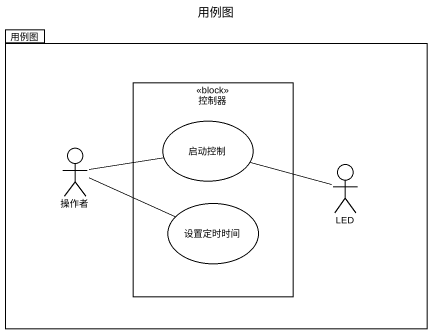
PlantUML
@startuml
title 用例图
package 用例图 {
  rectangle 控制器 <<block>> {
    usecase 启动控制
    usecase 设置定时时间
  }
  actor 操作者
  actor LED
}
操作者 -right- 启动控制
操作者 -right- 设置定时时间
启动控制 -right- LED
@enduml
